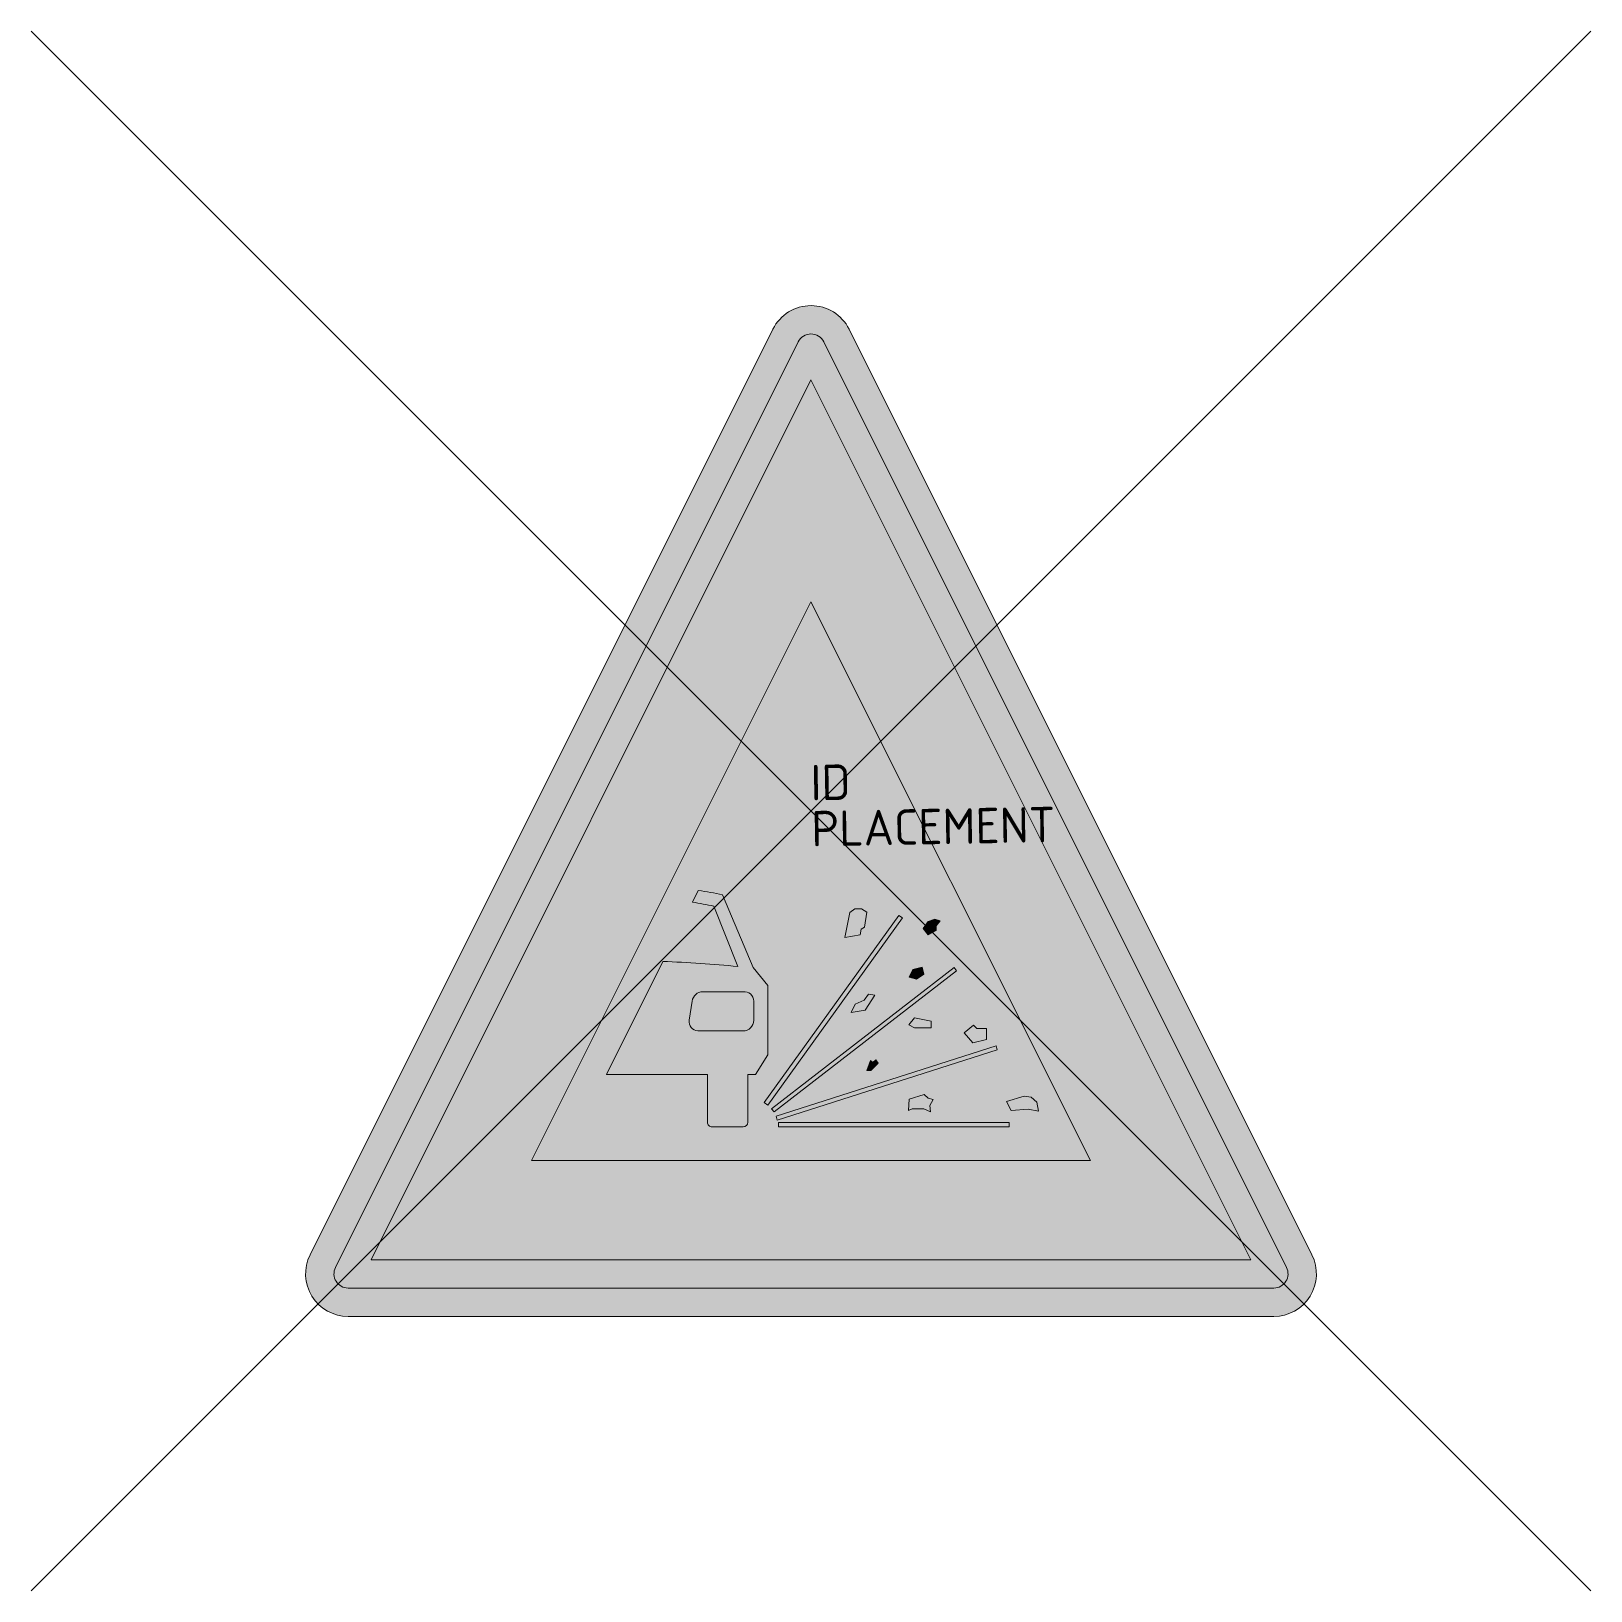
# Model space of a CAD drawing. Extents: x -5.5 to 5.5, y -5.5 to 5.5.
import ezdxf
from ezdxf.enums import TextEntityAlignment as Align

# ---------------------------------------------------------------- set-up
doc = ezdxf.new("R2010")
doc.units = 0
doc.styles.add('NLCS-ISO', font='NLCS-ISO.ttf', dxfattribs={"height": 0.25})

msp = doc.modelspace()

# ---------------------------------------------------------------- hatches: boundary and pattern name
at = {"true_color": 0xf1f0ea}
h = msp.add_hatch(color=7, dxfattribs=at)
h.dxf.hatch_style = 1
h.paths.add_polyline_path([(-3.33066907387547e-16, -3.364589803375031), (-3.264589803375033, -3.36458980337503, -0.5575365158350488), (-3.354032522475023, -3.219868443825035), (-0.08944271909999257, 3.309311162925026, -0.2840790438404129), (-3.33066907387547e-16, 3.36458980337503), (-3.33066907387547e-16, 3.564589803375031, 0.2840790438404122), (-0.2683281572999753, 3.398753882025018), (-3.532917960675007, -3.130425724725043, 0.5575365158350504), (-3.264589803375031, -3.56458980337503), (-3.33066907387547e-16, -3.56458980337503)])
h = msp.add_hatch(color=7, dxfattribs=at)
h.dxf.hatch_style = 1
h.paths.add_polyline_path([(3.532917960675005, -3.130425724725042), (0.2683281572999748, 3.398753882025018, 0.2840790438404124), (-3.33066907387547e-16, 3.564589803375031), (-3.33066907387547e-16, 3.36458980337503, -0.2840790438404117), (0.08944271909999146, 3.309311162925026), (3.354032522475022, -3.219868443825035, -0.55753651583505), (3.264589803375031, -3.364589803375031), (-3.33066907387547e-16, -3.36458980337503), (-2.775557561562891e-16, -3.56458980337503), (3.26458980337503, -3.564589803375032, 0.5575365158350539)])
h = msp.add_hatch(color=7, dxfattribs=at)
h.dxf.hatch_style = 1
h.paths.add_polyline_path([(-2.220446049250313e-16, 3.040983005625054), (-2.220446049250313e-16, 3.36458980337503, 0.2840790438404135), (-0.08944271909999268, 3.309311162925026), (-3.354032522475024, -3.219868443825035, 0.5575365158350518), (-3.264589803375033, -3.36458980337503), (-2.220446049250313e-16, -3.364589803375031), (-2.220446049250313e-16, -3.164589803375029), (-3.102786404500042, -3.164589803375028)])
h = msp.add_hatch(color=7, dxfattribs=at)
h.dxf.hatch_style = 1
h.paths.add_polyline_path([(0.08944271909999135, 3.309311162925026, 0.2840790438404112), (-2.220446049250313e-16, 3.36458980337503), (0, 3.04098300562505), (3.102786404500041, -3.164589803375031), (0, -3.164589803375029), (0, -3.36458980337503), (3.26458980337503, -3.364589803375031, 0.5575365158350514), (3.354032522475022, -3.219868443825035)])
h = msp.add_hatch(color=7, dxfattribs=at)
h.dxf.hatch_style = 1
h.paths.add_polyline_path([(-3.885780586188048e-16, 3.040983005625052), (-3.102786404500042, -3.164589803375029), (-3.885780586188048e-16, -3.164589803375029), (-4.440892098500626e-16, -2.46458980337503), (-1.970162612375115, -2.46458980337503), (-3.33066907387547e-16, 1.4757354213752)], flags=17)
h = msp.add_hatch(color=7, dxfattribs=at)
h.dxf.hatch_style = 1
h.paths.add_polyline_path([(-3.33066907387547e-16, 3.040983005625052), (-3.33066907387547e-16, 1.475735421375199), (1.970162612375114, -2.46458980337503), (-3.33066907387547e-16, -2.46458980337503), (-3.33066907387547e-16, -3.164589803375029), (3.102786404500042, -3.164589803375032)], flags=17)
h = msp.add_hatch(color=7, dxfattribs=at)
h.dxf.hatch_style = 1
h.paths.add_polyline_path([(-6.106226635438361e-16, 1.475735421375199), (-1.970162612375115, -2.46458980337503), (1.970162612375115, -2.46458980337503)])
h.paths.add_polyline_path([(0.2728307484750436, -0.7167125684320415), (0.3080281202669521, -0.6890457971165409), (0.3558105988332936, -0.6890457971165409), (0.3935249919800897, -0.714195547077155), (0.378443327439022, -0.8198081260411343), (0.3532935774784072, -0.832393232815567), (0.345762977001999, -0.872624647317249), (0.2376333766831338, -0.8927403545680905)], flags=16)
h.paths.add_polyline_path([(-0.4086169720810467, -1.103965512496049), (-0.3055111826778294, -1.229693798710869), (-0.3055111826778294, -1.720021836795716), (-0.3910080543909667, -1.858335229784969), (-0.4463313652278435, -1.858335229784969), (-0.4463313636261226, -2.1952784403765, -0.4142135616217341), (-0.4790219472197295, -2.22796902436477), (-0.6977981676112017, -2.22796902596599, -0.4142135645167765), (-0.7304785198886312, -2.195288673927747), (-0.7304785198886312, -1.858335229784969), (-1.443428527830106, -1.858335229784969), (-1.044450665222389, -1.060379504569536, -0.01123379087262222), (-0.5167363406057883, -1.096414448431386), (-0.6852130626771761, -0.6714471112205875, 0.01052668892456405), (-0.8353940042191922, -0.6422661825631413), (-0.7947492119945224, -0.5609765981138017, -0.01767685533424948), (-0.6248659409246526, -0.5909842822172213)], flags=16)
h.paths.add_polyline_path([(0.6198522780373672, -0.736828275682883), (0.6449815644097301, -0.7544269615788379), (-0.3055111826778295, -2.074573966834449), (-0.3306609326384431, -2.056975280938493)], flags=16)
h.paths.add_polyline_path([(-0.4035828469261991, -1.34042442939111), (-0.40358284692619, -1.340424409272011, 0.4561489070273666), (-0.4790219474589906, -1.274938792334073), (-0.7631691021197804, -1.274938792334073, 0.3717673845682425), (-0.8385590910774081, -1.339983805984918), (-0.8385591525145948, -1.339984220740673, -0.3717689500267785), (-0.7631691021197804, -1.274938792334073), (-0.4790219474589907, -1.274938792334073, -0.4561489988949815)], flags=0)
h.paths.add_polyline_path([(0.7908255578753917, -0.8298762114606804), (0.8260433932555505, -0.7795767115394518), (0.8738054082336427, -0.7619780256434971), (0.9115402649686899, -0.7745426688296787), (0.883873493653189, -0.8097605042098384), (0.8838734936531888, -0.8424408546468626), (0.8260433932555507, -0.872624647317249)], flags=16)
h.paths.add_polyline_path([(0.4061100987545231, -1.292557941818279), (0.451375555965978, -1.300088542294687), (0.3809603487939079, -1.405701121258666), (0.2828988338945891, -1.420782785799734), (0.3105451416218384, -1.362952685402097), (0.3759263060841355, -1.335306377674848)], flags=16)
h.paths.add_polyline_path([(0.717913792936686, -1.119047177037117), (0.7832949573989834, -1.101448491141162), (0.7958596005851647, -1.151727527474139), (0.7430635428973014, -1.186945362854299), (0.6927640429760711, -1.171843234724981)], flags=16)
h.paths.add_polyline_path([(1.009601779868009, -1.103965512496049), (1.027200465763963, -1.126598241101776), (-0.2602559572604989, -2.122356445400791), (-0.2778546431564538, -2.099723716795063)], flags=16)
h.paths.add_polyline_path([(0.7304784361228672, -1.458517642534781), (0.8486761218612789, -1.481150371140509), (0.8486761218612792, -1.528912386118599), (0.7304784361228671, -1.528912386118599), (0.6902470216211852, -1.508796678867758)], flags=16)
h.paths.add_polyline_path([(0.4186747419407038, -1.760253251297399), (0.4362734278366585, -1.772838358071831), (0.4563891350875005, -1.755239672175876), (0.4740082845717054, -1.777851937193353), (0.4211917632955905, -1.830668458469468), (0.3935249919800899, -1.830668458469468)], flags=16)
h.paths.add_polyline_path([(1.306323809509104, -1.657157693688306), (1.313854409985514, -1.684824465003806), (-0.2376232286547719, -2.180186545798427), (-0.2451640609253047, -2.152540238071178)], flags=16)
h.paths.add_polyline_path([(1.080016987040079, -1.56413022149876), (1.145398151502375, -1.511313700222645), (1.170527437874739, -1.533946428828373), (1.238425623691922, -1.533946428828372), (1.238425623691922, -1.611892236476851), (1.140364108792603, -1.634524965082579)], flags=16)
h.paths.add_polyline_path([(1.396854723932015, -2.197785231694382), (1.396854723932016, -2.22796902436477), (-0.2300823963842378, -2.22796902436477), (-0.2300823963842378, -2.197785231694382)], flags=16)
h.paths.add_polyline_path([(0.6927640429760711, -2.03182553097788), (0.7983766219400497, -1.999145180540857), (0.826043393255551, -2.024294930501472), (0.8612407650474612, -2.034342552332766), (0.838608036441733, -2.077090988189335), (0.8436420791515061, -2.122356445400791), (0.7958596005851649, -2.099723716795063), (0.7128797502269137, -2.099723716795062), (0.6877300002662996, -2.112288359981244)], flags=16)
h.paths.add_polyline_path([(1.379235574447809, -2.049424216873834), (1.502446839307743, -2.011709823727039), (1.552746339228972, -2.019260887791698), (1.592977753730654, -2.054458259583607), (1.605562860505087, -2.117322402691017), (1.532630631978131, -2.10224073814995), (1.411936388473084, -2.112288359981245)], flags=16)
h = msp.add_hatch(color=7, dxfattribs=at)
h.dxf.hatch_style = 1
edge = h.paths.add_edge_path()
edge.add_line((-0.3055111826778294, -1.720021836795716), (-0.3910080543909666, -1.858335229784969))
edge.add_line((-0.3910080543909666, -1.858335229784969), (-0.4463313652278436, -1.858335229784969))
edge.add_line((-0.4463313652278436, -1.858335229784969), (-0.4463313636261226, -2.195278440531901))
edge.add_arc((-0.4790219474589915, -2.195278440531901), 0.03269058383286888, -89.99999999999989, 0, ccw=False)
edge.add_line((-0.4790219474589914, -2.22796902436477), (-0.6977981678503886, -2.22796902596599))
edge.add_arc((-0.6977981678503887, -2.195288673927748), 0.03268035203824216, 179.9999999999992, 270.0000000000002, ccw=False)
edge.add_line((-0.7304785198886312, -2.195288673927747), (-0.7304785198886312, -1.858335229784969))
edge.add_line((-0.7304785198886312, -1.858335229784969), (-1.443428527830106, -1.858335229784969))
edge.add_line((-1.443428527830106, -1.858335229784969), (-1.044450665222389, -1.060379504569536))
edge.add_arc((-1.582424263573607, -12.82082066225542), 11.77273935054688, 84.806381421234, 87.38086834619742, ccw=False)
edge.add_line((-0.516736340605787, -1.096414448431387), (-0.6852130626771764, -0.6714471112205864))
edge.add_arc((-1.453249228277017, -4.223132350743639), 3.633778693359742, 77.79792506436502, 80.21037534867583)
edge.add_line((-0.8353940042191919, -0.6422661825631408), (-0.7947492119945221, -0.5609765981138009))
edge.add_arc((-1.134067251026842, -2.977852608978003), 2.440579108224848, 77.95736209168791, 82.00817702868119, ccw=False)
edge.add_line((-0.6248659409246524, -0.5909842822172218), (-0.4086169720810466, -1.103965512496049))
edge.add_line((-0.4086169720810466, -1.103965512496049), (-0.3055111826778294, -1.229693798710869))
edge.add_line((-0.3055111826778294, -1.229693798710869), (-0.3055111826778294, -1.720021836795716))
h = msp.add_hatch(color=7, dxfattribs=at)
h.dxf.hatch_style = 1
h.paths.add_polyline_path([(0.6449815644097301, -0.7544269615788379), (0.6198522780373672, -0.736828275682883), (-0.3306609326384431, -2.056975280938494), (-0.3055111826778294, -2.074573966834449)])
h = msp.add_hatch(color=7, dxfattribs=at)
h.dxf.hatch_style = 1
h.paths.add_polyline_path([(0.3935249919800898, -0.714195547077155), (0.3558105988332935, -0.6890457971165409), (0.3080281202669521, -0.6890457971165409), (0.2728307484750436, -0.7167125684320415), (0.2376333766831338, -0.8927403545680905), (0.345762977001999, -0.872624647317249), (0.3532935774784072, -0.832393232815567), (0.378443327439022, -0.8198081260411343)])
h = msp.add_hatch(color=7, dxfattribs=at)
h.dxf.hatch_style = 1
h.paths.add_polyline_path([(0.9115402649686897, -0.7745426688296786), (0.8738054082336428, -0.7619780256434971), (0.8260433932555507, -0.7795767115394516), (0.7908255578753915, -0.8298762114606804), (0.8260433932555505, -0.872624647317249), (0.8838734936531889, -0.8424408546468627), (0.883873493653189, -0.8097605042098385)])
h = msp.add_hatch(color=7, dxfattribs=at)
h.dxf.hatch_style = 1
h.paths.add_polyline_path([(1.027200465763963, -1.126598241101776), (1.009601779868009, -1.103965512496049), (-0.2778546431564537, -2.099723716795063), (-0.2602559572604987, -2.122356445400791)])
h = msp.add_hatch(color=7, dxfattribs=at)
h.dxf.hatch_style = 1
h.paths.add_polyline_path([(0.7832949573989835, -1.101448491141162), (0.7179137929366859, -1.119047177037117), (0.6927640429760711, -1.171843234724981), (0.7430635428973009, -1.186945362854299), (0.7958596005851649, -1.151727527474139)])
h = msp.add_hatch(color=7, dxfattribs=at)
h.dxf.hatch_style = 1
edge = h.paths.add_edge_path()
edge.add_line((-0.4790219474589905, -1.274938792334073), (-0.7631691021197804, -1.274938792334073))
edge.add_arc((-0.7631691021197804, -1.351151430931475), 0.0762126385974018, 90, 171.8293581399383)
edge.add_line((-0.838608120207496, -1.340319956796367), (-0.8587238274583379, -1.476116328430735))
edge.add_arc((-0.7934895393186576, -1.485779575151849), 0.06594611956956935, 171.5739697201003, 265.7589149650946)
edge.add_line((-0.7983664739116885, -1.551545114724327), (-0.4790219474589914, -1.551545114724327))
edge.add_arc((-0.4790219474589915, -1.476106095942647), 0.07543901878168047, 270.0000000000001, 360.0000000000002)
edge.add_line((-0.4035829286773109, -1.476106095942647), (-0.4035828469261871, -1.340424389200969))
edge.add_arc((-0.4697250812582713, -1.340424389539002), 0.06614223433208422, 2.928217673715223e-07, 98.08017685018562)
h = msp.add_hatch(color=7, dxfattribs=at)
h.dxf.hatch_style = 1
h.paths.add_polyline_path([(0.4513755559659777, -1.300088542294687), (0.4061100987545232, -1.292557941818279), (0.3759263060841357, -1.335306377674848), (0.3105451416218385, -1.362952685402097), (0.2828988338945893, -1.420782785799734), (0.380960348793908, -1.405701121258666)], flags=17)
h = msp.add_hatch(color=7, dxfattribs=at)
h.dxf.hatch_style = 1
h.paths.add_polyline_path([(0.848676121861279, -1.481150371140509), (0.7304784361228673, -1.458517642534781), (0.6902470216211851, -1.508796678867758), (0.7304784361228671, -1.528912386118599), (0.848676121861279, -1.528912386118599)], flags=17)
h = msp.add_hatch(color=7, dxfattribs=at)
h.dxf.hatch_style = 1
h.paths.add_polyline_path([(1.238425623691922, -1.533946428828373), (1.170527437874739, -1.533946428828373), (1.145398151502376, -1.511313700222645), (1.080016987040079, -1.56413022149876), (1.140364108792603, -1.634524965082579), (1.238425623691922, -1.611892236476851)])
h = msp.add_hatch(color=7, dxfattribs=at)
h.dxf.hatch_style = 1
h.paths.add_polyline_path([(1.313854409985514, -1.684824465003806), (1.306323809509105, -1.657157693688306), (-0.2451640609253048, -2.152540238071178), (-0.2376232286547718, -2.180186545798427)])
h = msp.add_hatch(color=7, dxfattribs=at)
h.dxf.hatch_style = 1
h.paths.add_polyline_path([(0.4740082845717052, -1.777851937193353), (0.4563891350875005, -1.755239672175876), (0.4362734278366585, -1.772838358071831), (0.4186747419407038, -1.760253251297399), (0.3935249919800899, -1.830668458469468), (0.4211917632955904, -1.830668458469468)], flags=17)
h = msp.add_hatch(color=7, dxfattribs=at)
h.dxf.hatch_style = 1
h.paths.add_polyline_path([(0.8612407650474613, -2.034342552332766), (0.8260433932555507, -2.024294930501472), (0.7983766219400499, -1.999145180540857), (0.6927640429760711, -2.03182553097788), (0.6877300002662996, -2.112288359981245), (0.7128797502269135, -2.099723716795063), (0.7958596005851648, -2.099723716795063), (0.8436420791515064, -2.122356445400791), (0.838608036441733, -2.077090988189335)], flags=17)
h = msp.add_hatch(color=7, dxfattribs=at)
h.dxf.hatch_style = 1
h.paths.add_polyline_path([(1.592977753730654, -2.054458259583607), (1.552746339228973, -2.019260887791699), (1.502446839307743, -2.011709823727039), (1.379235574447809, -2.049424216873834), (1.411936388473084, -2.112288359981245), (1.532630631978132, -2.10224073814995), (1.605562860505087, -2.117322402691017)])
h = msp.add_hatch(color=7, dxfattribs=at)
h.dxf.hatch_style = 1
h.paths.add_polyline_path([(1.396854723932015, -2.197785231694382), (-0.2300823963842379, -2.197785231694382), (-0.2300823963842378, -2.22796902436477), (1.396854723932015, -2.227969024364771)])

# ---------------------------------------------------------------- linework, layer by layer
for p, q in [((-5.5, 5.5), (5.5, -5.5)), ((-5.5, -5.5), (5.5, 5.5))]:
    msp.add_line(p, q)
at = {"color": 250, "lineweight": 0, "true_color": 0x2a292a}
for points in [[(3.532917960675006, -3.130425724725044), (0.2683281572999751, 3.398753882025018, 0.6180339887498958), (-0.2683281572999757, 3.398753882025018), (-3.532917960675007, -3.130425724725044, 0.5575365158350511), (-3.26458980337503, -3.56458980337503), (3.26458980337503, -3.564589803375031, 0.5575365158350506)], [(3.354032522475022, -3.219868443825035), (0.08944271909999145, 3.309311162925026, 0.6180339887498948), (-0.08944271909999259, 3.309311162925026), (-3.354032522475024, -3.219868443825036, 0.5575365158350514), (-3.264589803375031, -3.36458980337503), (3.26458980337503, -3.364589803375031, 0.5575365158350514)], [(-0.3055111826778294, -1.720021836795716), (-0.3910080543909666, -1.858335229784969), (-0.4463313652278436, -1.858335229784969), (-0.4463313636261226, -2.195278440531901, -0.4142135623730943), (-0.4790219474589914, -2.22796902436477), (-0.6977981678503886, -2.22796902596599, -0.4142135623730964), (-0.7304785198886312, -2.195288673927747), (-0.7304785198886312, -1.858335229784969), (-1.443428527830106, -1.858335229784969), (-1.044450665222389, -1.060379504569536, -0.01123379087262226), (-0.516736340605787, -1.096414448431387), (-0.6852130626771764, -0.6714471112205864, 0.01052668892456399), (-0.8353940042191919, -0.6422661825631408), (-0.7947492119945221, -0.5609765981138009, -0.01767685533424949), (-0.6248659409246524, -0.5909842822172218), (-0.4086169720810466, -1.103965512496049), (-0.3055111826778294, -1.229693798710869)], [(-0.4790219474589905, -1.274938792334073), (-0.7631691021197804, -1.274938792334073, 0.3730362672972405), (-0.838608120207496, -1.340319956796367), (-0.8587238274583379, -1.476116328430735, 0.4357722561514283), (-0.7983664739116885, -1.551545114724327), (-0.4790219474589914, -1.551545114724327, 0.4142135623730951), (-0.4035829286773109, -1.476106095942647), (-0.4035828469261871, -1.340424389200969, 0.4561488153791916)]]:
    msp.add_lwpolyline(points, format="xyb", close=True, dxfattribs=at)
for points in [[(3.102786404500042, -3.164589803375031), (-5.689893001203927e-16, 3.040983005625052), (-3.102786404500041, -3.164589803375028)], [(1.970162612375114, -2.46458980337503), (-5.689893001203927e-16, 1.475735421375199), (-1.970162612375115, -2.46458980337503)], [(-0.3055111826778294, -2.074573966834449), (-0.3306609326384431, -2.056975280938494), (0.6198522780373672, -0.736828275682883), (0.6449815644097301, -0.7544269615788379)], [(0.3935249919800898, -0.714195547077155), (0.3558105988332936, -0.6890457971165409), (0.3080281202669521, -0.6890457971165409), (0.2728307484750436, -0.7167125684320415), (0.2376333766831338, -0.8927403545680905), (0.345762977001999, -0.872624647317249), (0.3532935774784072, -0.832393232815567), (0.378443327439022, -0.8198081260411343)], [(0.9115402649686897, -0.7745426688296786), (0.8738054082336428, -0.7619780256434971), (0.8260433932555507, -0.7795767115394516), (0.7908255578753915, -0.8298762114606804), (0.8260433932555507, -0.872624647317249), (0.8838734936531889, -0.8424408546468627), (0.8838734936531889, -0.8097605042098386)], [(-0.2602559572604988, -2.122356445400791), (-0.2778546431564537, -2.099723716795063), (1.009601779868009, -1.103965512496049), (1.027200465763963, -1.126598241101776)], [(0.7832949573989834, -1.101448491141162), (0.7179137929366859, -1.119047177037117), (0.6927640429760711, -1.171843234724981), (0.7430635428973011, -1.186945362854299), (0.7958596005851648, -1.151727527474139)], [(0.4513755559659778, -1.300088542294687), (0.4061100987545232, -1.292557941818279), (0.3759263060841356, -1.335306377674848), (0.3105451416218385, -1.362952685402097), (0.2828988338945893, -1.420782785799734), (0.3809603487939079, -1.405701121258666)], [(0.7304784361228673, -1.458517642534781), (0.6902470216211851, -1.508796678867758), (0.7304784361228673, -1.528912386118599), (0.848676121861279, -1.528912386118599), (0.848676121861279, -1.481150371140509)], [(1.080016987040079, -1.56413022149876), (1.145398151502376, -1.511313700222645), (1.170527437874739, -1.533946428828373), (1.238425623691922, -1.533946428828373), (1.238425623691922, -1.611892236476851), (1.140364108792603, -1.634524965082579)], [(1.306323809509105, -1.657157693688306), (1.313854409985514, -1.684824465003806), (-0.2376232286547719, -2.180186545798427), (-0.2451640609253047, -2.152540238071178)], [(0.4740082845717053, -1.777851937193353), (0.4211917632955906, -1.830668458469468), (0.3935249919800898, -1.830668458469468), (0.4186747419407038, -1.760253251297399), (0.4362734278366585, -1.772838358071831), (0.4563891350875005, -1.755239672175876)], [(0.7983766219400499, -1.999145180540857), (0.8260433932555507, -2.024294930501472), (0.8612407650474614, -2.034342552332766), (0.838608036441733, -2.077090988189335), (0.8436420791515062, -2.122356445400791), (0.7958596005851648, -2.099723716795063), (0.7128797502269135, -2.099723716795063), (0.6877300002662996, -2.112288359981245), (0.6927640429760711, -2.03182553097788)], [(1.379235574447809, -2.049424216873834), (1.502446839307743, -2.011709823727039), (1.552746339228973, -2.019260887791699), (1.592977753730654, -2.054458259583607), (1.605562860505087, -2.117322402691018), (1.53263063197813, -2.10224073814995), (1.411936388473084, -2.112288359981245)], [(1.396854723932015, -2.197785231694382), (1.396854723932015, -2.22796902436477), (-0.2300823963842378, -2.22796902436477), (-0.2300823963842378, -2.197785231694382)]]:
    msp.add_lwpolyline(points, close=True, dxfattribs=at)

# ---------------------------------------------------------------- texts
at = {"style": 'NLCS-ISO'}
msp.add_attdef('ID', text='', height=0.25, rotation=1, dxfattribs=at).set_placement((0, 0), align=Align.BOTTOM_LEFT)
msp.add_attdef('PLACEMENT', text='', height=0.25, rotation=1, dxfattribs=at).set_placement((0, 0), align=Align.TOP_LEFT)

doc.saveas('drawing.dxf')
